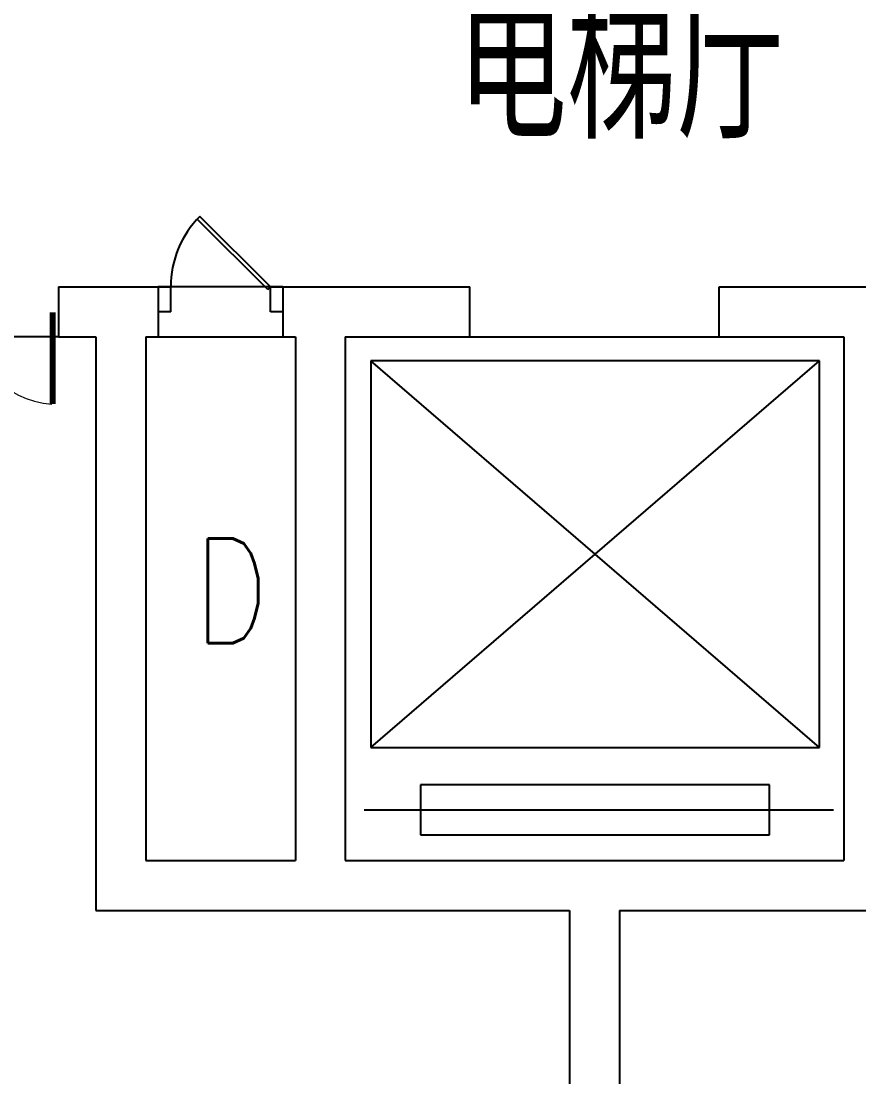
# Model space of a CAD drawing. Extents: x -634437 to -602837, y -712943 to -698043.
# Drawn here: x -620937 to -617576, y -708111 to -703878 of the extents above; entities that cross this region are included whole.
import ezdxf
from ezdxf.enums import TextEntityAlignment as Align

# ---------------------------------------------------------------- set-up
doc = ezdxf.new("R2010")
doc.units = 0
doc.header["$LTSCALE"] = 1000
doc.header["$MEASUREMENT"] = 0
doc.layers.get('0').update_dxf_attribs({"linetype": 'CONTINUOUS'})
for name, color, linetype in [('BALCONY', 153, 'CONTINUOUS'), ('STAIR', 3, 'CONTINUOUS'), ('WALL', 2, 'CONTINUOUS'), ('WINDOW', 4, 'CONTINUOUS'), ('Windows(门窗)', 4, 'CONTINUOUS'), ('Windows_Text(门窗编号)', 7, 'CONTINUOUS'), ('房间名称', 7, 'CONTINUOUS')]:
    doc.layers.add(name, color=color, linetype=linetype)
doc.styles.add('_HZTXT', font='txt.shx', dxfattribs={"width": 0.8, "bigfont": 'HZTXT.shx'})
doc.styles.add('hztext', font='bzxw.shx', dxfattribs={"width": 0.7, "bigfont": 'bzhz.shx'})

# ---------------------------------------------------------------- blocks, each defined once
blk = doc.blocks.new('$DorLib2D$00000025')
at = {"const_width": 0.02000000000002}
for points in [[(0.4809659091480242, -0.0014478852985489), (0.4809659091480242, 0.6906370592223703)], [(-0.4809658959978972, 0.0014478759854028), (-0.4809658959978972, 0.3083976873278363)]]:
    blk.add_lwpolyline(points, dxfattribs=at)
at = {"lineweight": 13}
for centre, radius, start, end in [((0.5046168020418103, -0.0019208093578045), 0.6987497204383784, 91.93968624619532, 179.7237749158179), ((-0.5007908120541872, 0.0025725639175704), 0.3066680763238383, 359.7898704781727, 85.75082581399504)]:
    blk.add_arc(centre, radius, start, end, dxfattribs=at)
blk = doc.blocks.new('*U31')
for p, q in [((0, 0), (50, -2.5611371e-09)), ((50, -2.5611371e-09), (49.99999999489229, -100.0000000025611)), ((449.9999999988922, -2.30274964e-08), (499.9999999988922, -2.55740815e-08)), ((449.9999999988922, -2.30274964e-08), (449.9999999937845, -100.0000000230275)), ((49.99999999489229, -100.0000000025611), (-5.1077222e-09, -100)), ((-5.1077222e-09, -100), (499.9999999937845, -100.0000000255741)), ((60.60660171327018, -89.39339828526413), (49.99999999509057, -100.0000000027575)), ((49.99999999489229, -100.0000000025593), (64.9999999949465, -100.0000000038398)), ((49.99999999489229, -100.0000000025593), (332.8427124524955, -382.8427124926249)), ((60.60660171327018, -89.39339828526413), (343.272488343647, -372.0592849480851)), ((499.9999999937845, -100.000000025574), (449.9999999937845, -100.0000000230275))]:
    blk.add_line(p, q)
blk.add_arc((49.99999999513466, -100.0000000027999), 399.9999999986497, 314.9999999967122, 359.999999996738)
at = {"layer": 'Windows_Text(门窗编号)', "style": 'hztext', "width": 0.5}
blk.add_attdef('编号', text='', height=400, dxfattribs=at).set_placement((449.9999999923383, -361.4976808725023), align=Align.MIDDLE_CENTER)
blk = doc.blocks.new('A$C76785169')
at = {"layer": 'STAIR'}
for p, q in [((1825.979435670539, 1849.999916541099), (25.97943567053881, 1849.999916541099)), ((25.97943567053881, 1849.999916541099), (25.97943567053881, 299.9999165429617)), ((25.97943567053881, 299.9999165429617), (1825.979435670539, 1849.999916541099)), ((1825.979435670539, 299.9999165429617), (25.97943567053881, 1849.999916541099)), ((1825.979435670539, 299.9999165429617), (1825.979435670539, 1849.999916541099)), ((25.97943567053881, 299.9999165429617), (1825.979435670539, 299.9999165429617)), ((1625.979435670538, 149.9999165429617), (225.9794356705388, 149.9999165429617)), ((225.9794356705388, 149.9999165429617), (225.9794356705388, -50.00008345703827)), ((1625.979435670538, -50.00008345703827), (1625.979435670538, 149.9999165429617)), ((9.11132665351e-05, 49.99991654296173), (1882.796334128769, 49.9999165442714)), ((225.9794356705388, -50.00008345703827), (1625.979435670538, -50.00008345703827))]:
    blk.add_line(p, q, dxfattribs=at)

msp = doc.modelspace()

# ---------------------------------------------------------------- linework, layer by layer
at = {"layer": 'WALL'}
for p, q in [((-620786.5230569642, -704943.3612371776), (-620386.5230569121, -704943.3612371776)), ((-620786.5230569642, -704943.3612371776), (-620786.5230569643, -705143.361237232)), ((-620386.5230569121, -704943.3612371776), (-620386.5230569086, -705143.3612371774)), ((-619886.5230569158, -704943.3612371776), (-619136.5230569084, -704943.3612371776)), ((-619886.5230569158, -704943.3612371776), (-619886.5230569122, -705143.3612371774)), ((-619136.5230569084, -705143.3612371774), (-619136.5230569084, -704943.3612371776)), ((-618136.5230569085, -704943.3612371776), (-616486.5230568527, -704943.3612371776)), ((-618136.5230569085, -705143.3612371774), (-618136.5230569085, -704943.3612371776)), ((-620786.5230569643, -705143.3612371774), (-620636.5230569084, -705143.3612371774)), ((-620636.5230569084, -705143.3612371774), (-620636.5230569084, -707443.3612371774)), ((-620436.5230569084, -705143.3612371774), (-620436.5230569084, -707243.3612371774)), ((-620436.5230569085, -705143.3612371774), (-620386.5230569086, -705143.3612371774)), ((-619886.5230569122, -705143.3612371774), (-619836.5230569085, -705143.3612371774)), ((-619836.5230569085, -705143.3612371774), (-619836.5230569084, -707243.3612371774)), ((-619636.5230569085, -705143.3612371774), (-619636.5230569084, -707243.3612371774)), ((-619636.5230569085, -705143.3612371774), (-619136.5230569085, -705143.3612371774)), ((-618136.5230569085, -705143.3612371774), (-617636.5230569084, -705143.3612371774)), ((-617636.5230569084, -705143.3612371774), (-617636.5230569084, -707243.3612371774)), ((-620436.5230569084, -707243.3612371774), (-619836.5230569084, -707243.3612371774)), ((-619636.5230569084, -707243.3612371774), (-617636.5230569084, -707243.3612371774)), ((-620636.5230569084, -707443.3612371774), (-618736.5230569084, -707443.3612371774)), ((-618736.5230569085, -707443.3612371774), (-618736.5230569085, -712343.3612371774)), ((-618536.5230569085, -707443.3612371774), (-618536.5230569085, -712343.3612371774)), ((-618536.5230569085, -707443.3612371774), (-616636.5230569084, -707443.3612371774))]:
    msp.add_line(p, q, dxfattribs=at)
at = {"layer": 'WINDOW'}
msp.add_line((-620786.5230569178, -705143.3612372872), (-621986.523056918, -705143.3612372872), dxfattribs=at)
at = {"layer": 'Windows(门窗)'}
for p, q in [((-620386.5230569086, -705143.3612371774), (-619886.523056912, -705143.3612371681)), ((-619136.5230569084, -705143.3612371774), (-618136.5230569085, -705143.3612371774))]:
    msp.add_line(p, q, dxfattribs=at)

# ---------------------------------------------------------------- block references
at = {"layer": 'BALCONY'}
msp.add_blockref('A$C76785169', (-619560.2297652997, -707090.2975990202), dxfattribs=at)
at = {"layer": 'WINDOW', "xscale": 1200, "yscale": 1200, "zscale": 1200, "rotation": 180}
msp.add_blockref('$DorLib2D$00000025', (-621386.5230569179, -705043.3612372241), dxfattribs=at)
at = {"layer": 'Windows(门窗)', "rotation": 180}
msp.add_blockref('*U31', (-619886.5230569158, -705043.3612371775), dxfattribs=at)

# ---------------------------------------------------------------- texts
at = {"layer": '房间名称', "style": '_HZTXT', "width": 0.8}
msp.add_text('电梯厅', height=550, dxfattribs=at).set_placement((-619187.5468248515, -704349.2832729412))
msp.add_text('D', height=420, dxfattribs=at).set_placement((-620094.0234952085, -706371.843938311), align=Align.CENTER)

doc.saveas('drawing.dxf')
